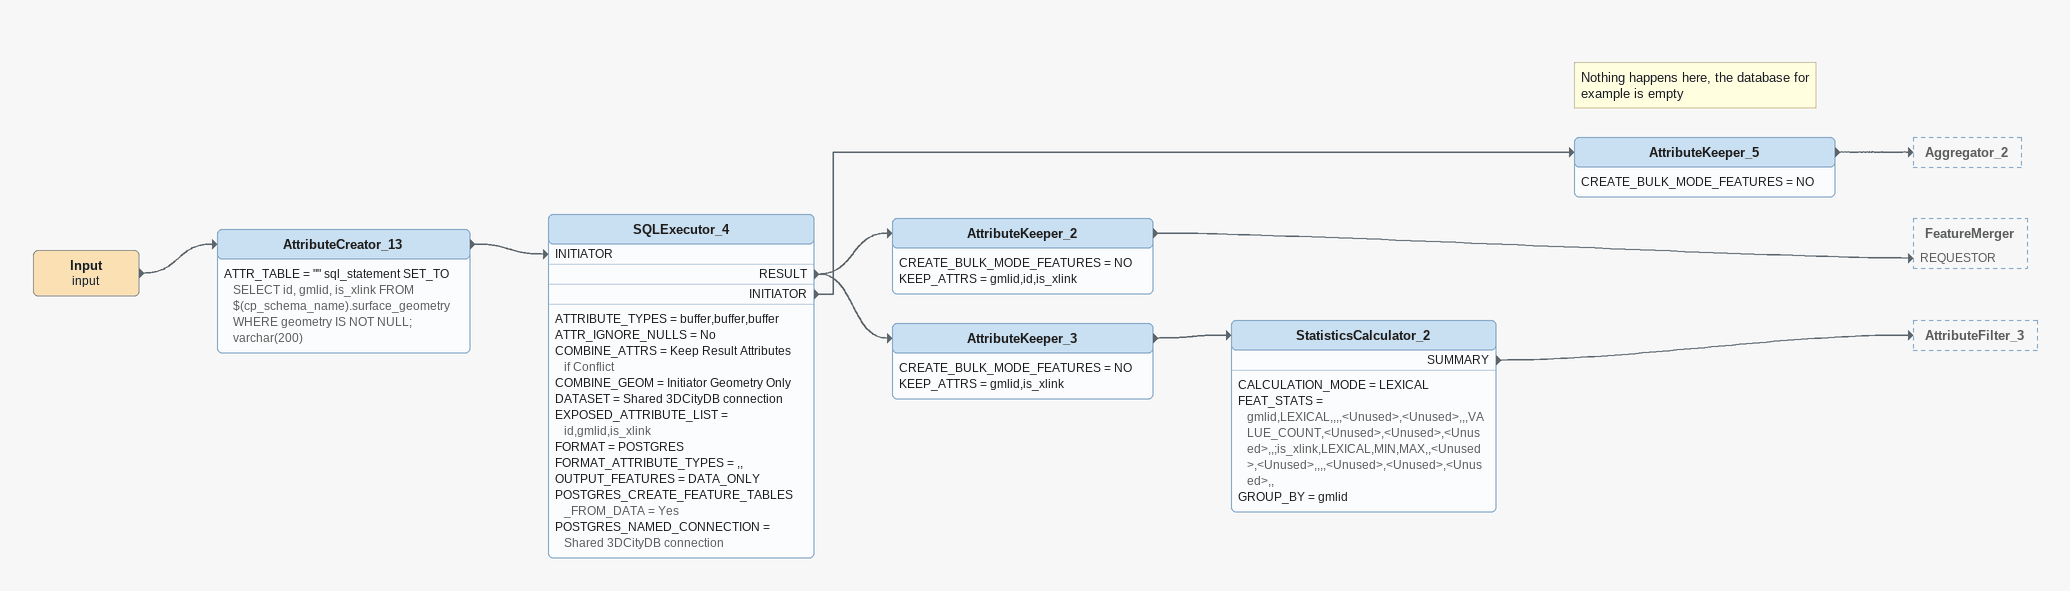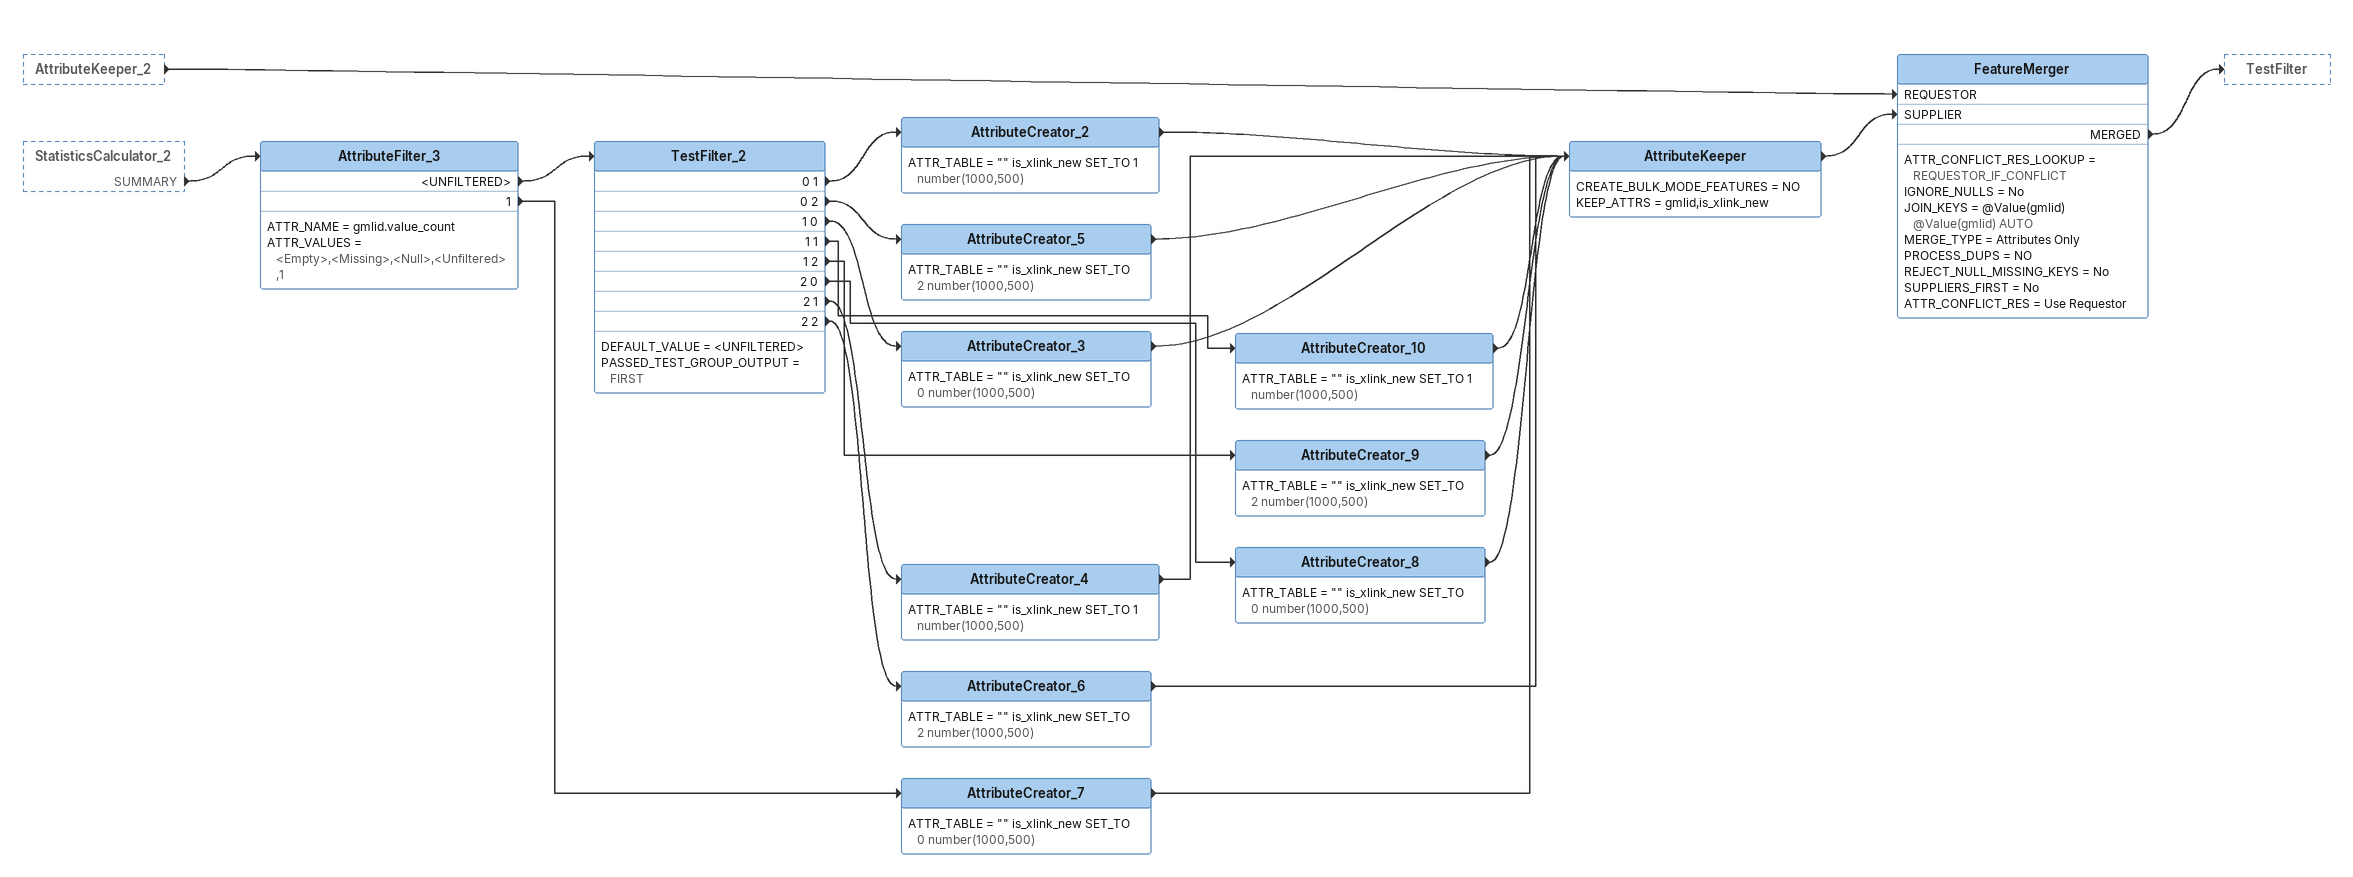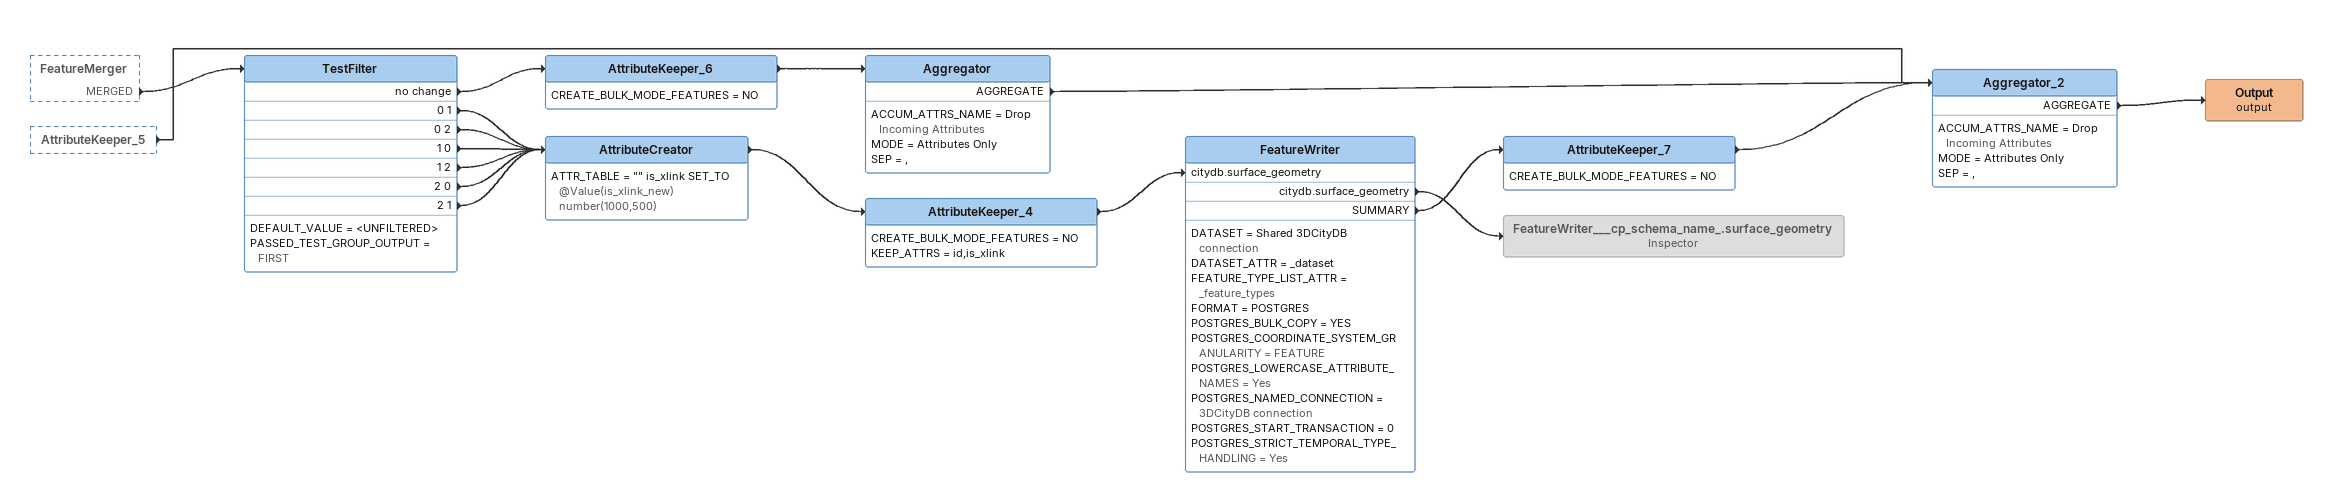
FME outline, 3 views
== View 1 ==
Input (input)
    -> AttributeCreator_13
AttributeCreator_13
    ATTR_TABLE = "" sql_statement SET_TO SELECT id, gmlid, is_xlink FROM $(cp_schema_name).surface_geometry WHERE geometry IS NOT NULL; varchar(200)
    -> SQLExecutor_4 [INITIATOR]
SQLExecutor_4
    ATTRIBUTE_TYPES = buffer,buffer,buffer
    ATTR_IGNORE_NULLS = No
    COMBINE_ATTRS = Keep Result Attributes if Conflict
    COMBINE_GEOM = Initiator Geometry Only
    DATASET = Shared 3DCityDB connection
    EXPOSED_ATTRIBUTE_LIST = id,gmlid,is_xlink
    FORMAT = POSTGRES
    FORMAT_ATTRIBUTE_TYPES = ,,
    OUTPUT_FEATURES = DATA_ONLY
    POSTGRES_CREATE_FEATURE_TABLES_FROM_DATA = Yes
    POSTGRES_NAMED_CONNECTION = Shared 3DCityDB connection
    RESULT -> AttributeKeeper_2
    RESULT -> AttributeKeeper_3
    INITIATOR -> AttributeKeeper_5
Note: Nothing happens here, the database for example is empty
AttributeKeeper_5
    CREATE_BULK_MODE_FEATURES = NO
    -> Aggregator_2
AttributeKeeper_2
    CREATE_BULK_MODE_FEATURES = NO
    KEEP_ATTRS = gmlid,id,is_xlink
    -> FeatureMerger [REQUESTOR]
AttributeKeeper_3
    CREATE_BULK_MODE_FEATURES = NO
    KEEP_ATTRS = gmlid,is_xlink
    -> StatisticsCalculator_2
StatisticsCalculator_2
    CALCULATION_MODE = LEXICAL
    FEAT_STATS = gmlid,LEXICAL,,,,<Unused>,<Unused>,,,VALUE_COUNT,<Unused>,<Unused>,<Unused>,,;is_xlink,LEXICAL,MIN,MAX,,<Unused>,<Unused>,,,,<Unused>,<Unused>,<Unused>,,
    GROUP_BY = gmlid
    SUMMARY -> AttributeFilter_3

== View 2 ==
AttributeKeeper_2 [outside]
    -> FeatureMerger [REQUESTOR]
StatisticsCalculator_2 [outside]
    SUMMARY -> AttributeFilter_3
AttributeFilter_3
    ATTR_NAME = gmlid.value_count
    ATTR_VALUES = <Empty>,<Missing>,<Null>,<Unfiltered>,1
    <UNFILTERED> -> TestFilter_2
    1 -> AttributeCreator_7
TestFilter_2
    DEFAULT_VALUE = <UNFILTERED>
    PASSED_TEST_GROUP_OUTPUT = FIRST
    0 1 -> AttributeCreator_2
    0 2 -> AttributeCreator_5
    1 0 -> AttributeCreator_3
    1 1 -> AttributeCreator_10
    1 2 -> AttributeCreator_9
    2 0 -> AttributeCreator_8
    2 1 -> AttributeCreator_4
    2 2 -> AttributeCreator_6
AttributeCreator_2
    ATTR_TABLE = "" is_xlink_new SET_TO 1 number(1000,500)
    -> AttributeKeeper
AttributeCreator_5
    ATTR_TABLE = "" is_xlink_new SET_TO 2 number(1000,500)
    -> AttributeKeeper
AttributeCreator_3
    ATTR_TABLE = "" is_xlink_new SET_TO 0 number(1000,500)
    -> AttributeKeeper
AttributeCreator_10
    ATTR_TABLE = "" is_xlink_new SET_TO 1 number(1000,500)
    -> AttributeKeeper
AttributeCreator_9
    ATTR_TABLE = "" is_xlink_new SET_TO 2 number(1000,500)
    -> AttributeKeeper
AttributeCreator_8
    ATTR_TABLE = "" is_xlink_new SET_TO 0 number(1000,500)
    -> AttributeKeeper
AttributeCreator_4
    ATTR_TABLE = "" is_xlink_new SET_TO 1 number(1000,500)
    -> AttributeKeeper
AttributeCreator_6
    ATTR_TABLE = "" is_xlink_new SET_TO 2 number(1000,500)
    -> AttributeKeeper
AttributeCreator_7
    ATTR_TABLE = "" is_xlink_new SET_TO 0 number(1000,500)
    -> AttributeKeeper
AttributeKeeper
    CREATE_BULK_MODE_FEATURES = NO
    KEEP_ATTRS = gmlid,is_xlink_new
    -> FeatureMerger [SUPPLIER]
FeatureMerger
    ATTR_CONFLICT_RES_LOOKUP = REQUESTOR_IF_CONFLICT
    IGNORE_NULLS = No
    JOIN_KEYS = @Value(gmlid) @Value(gmlid) AUTO
    MERGE_TYPE = Attributes Only
    PROCESS_DUPS = NO
    REJECT_NULL_MISSING_KEYS = No
    SUPPLIERS_FIRST = No
    ATTR_CONFLICT_RES = Use Requestor
    MERGED -> TestFilter

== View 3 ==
FeatureMerger [outside]
    MERGED -> TestFilter
AttributeKeeper_5 [outside]
    -> Aggregator_2
TestFilter
    DEFAULT_VALUE = <UNFILTERED>
    PASSED_TEST_GROUP_OUTPUT = FIRST
    no change -> AttributeKeeper_6
    0 1 -> AttributeCreator
    0 2 -> AttributeCreator
    1 0 -> AttributeCreator
    1 2 -> AttributeCreator
    2 0 -> AttributeCreator
    2 1 -> AttributeCreator
AttributeKeeper_6
    CREATE_BULK_MODE_FEATURES = NO
    -> Aggregator
Aggregator
    ACCUM_ATTRS_NAME = Drop Incoming Attributes
    MODE = Attributes Only
    SEP = ,
    AGGREGATE -> Aggregator_2
AttributeCreator
    ATTR_TABLE = "" is_xlink SET_TO @Value(is_xlink_new) number(1000,500)
    -> AttributeKeeper_4
AttributeKeeper_4
    CREATE_BULK_MODE_FEATURES = NO
    KEEP_ATTRS = id,is_xlink
    -> FeatureWriter [citydb.surface_geometry]
FeatureWriter
    DATASET = Shared 3DCityDB connection
    DATASET_ATTR = _dataset
    FEATURE_TYPE_LIST_ATTR = _feature_types
    FORMAT = POSTGRES
    POSTGRES_BULK_COPY = YES
    POSTGRES_COORDINATE_SYSTEM_GRANULARITY = FEATURE
    POSTGRES_LOWERCASE_ATTRIBUTE_NAMES = Yes
    POSTGRES_NAMED_CONNECTION = 3DCityDB connection
    POSTGRES_START_TRANSACTION = 0
    POSTGRES_STRICT_TEMPORAL_TYPE_HANDLING = Yes
    citydb.surface_geometry -> FeatureWriter___cp_schema_name_.surface_geometry
    SUMMARY -> AttributeKeeper_7
AttributeKeeper_7
    CREATE_BULK_MODE_FEATURES = NO
    -> Aggregator_2
Aggregator_2
    ACCUM_ATTRS_NAME = Drop Incoming Attributes
    MODE = Attributes Only
    SEP = ,
    AGGREGATE -> Output (output)
Output (output)
FeatureWriter___cp_schema_name_.surface_geometry: Inspector [off]
